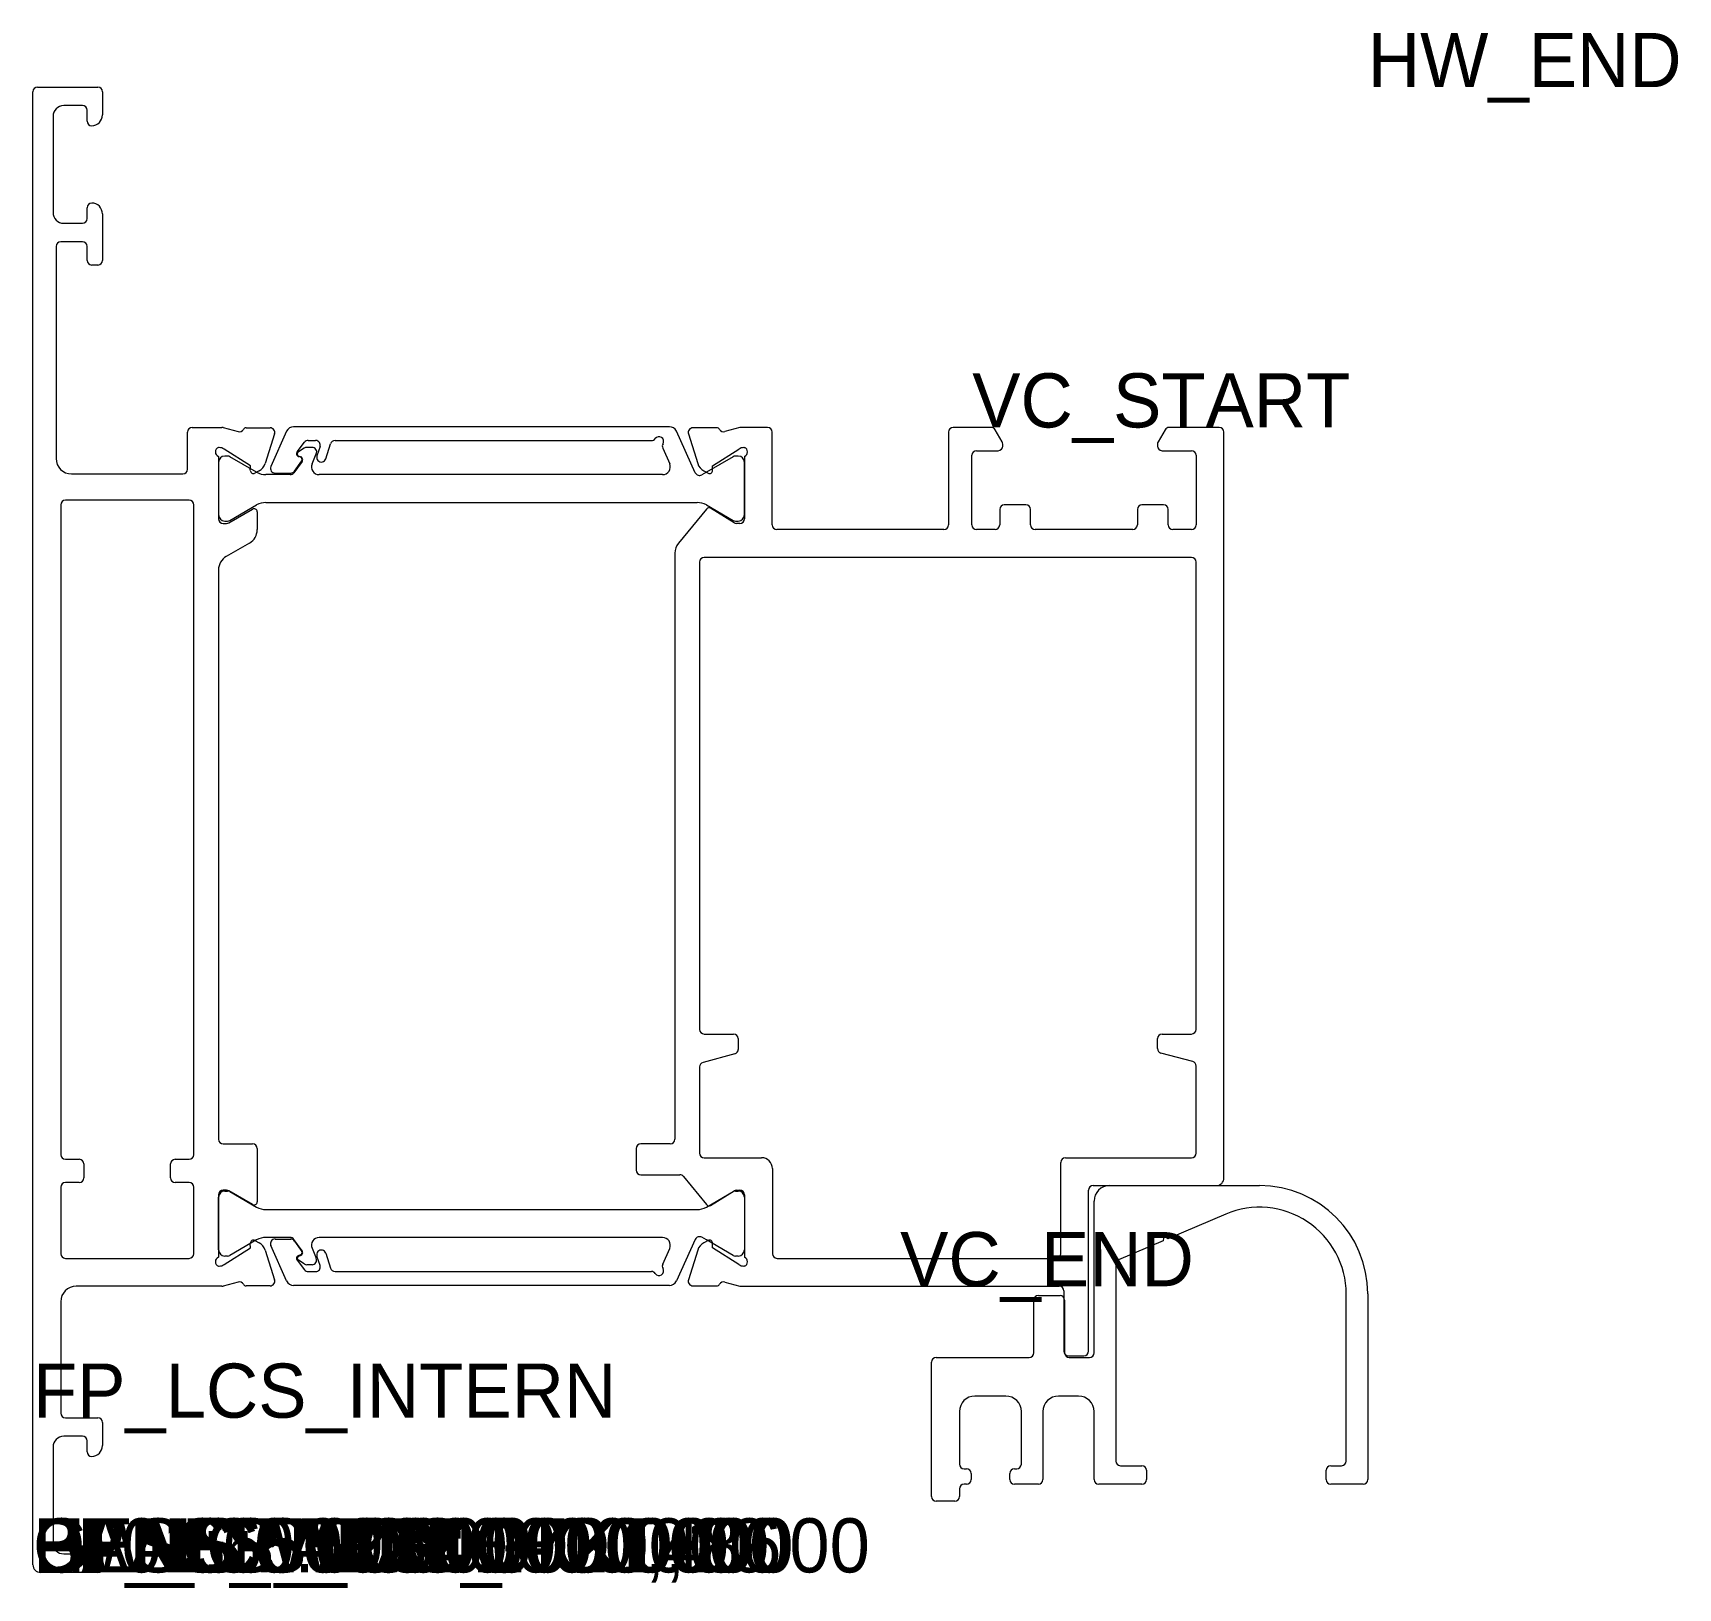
# Model space of a CAD drawing. Header units: metres. Extents: x 0 to 106, y -1 to 99.
import ezdxf

# ---------------------------------------------------------------- set-up
doc = ezdxf.new("R2010")
doc.units = ezdxf.units.M

msp = doc.modelspace()

# ---------------------------------------------------------------- linework, layer by layer
for p, q in [((0.3, 95.999972), (4.2, 95.999972)), ((0, 0.5), (0, 95.699972)), ((3.2, 94.799972), (2, 94.799972)), ((4.5, 95.699972), (4.5, 94.199972)), ((1.3, 94.099972), (1.3, 87.899972)), ((3.5, 93.799972), (3.5, 94.499972)), ((3.5, 87.499972), (3.5, 88.199972)), ((4.5, 87.799972), (4.5, 84.799972)), ((2, 87.199972), (3.2, 87.199972)), ((1.5, 85.699972), (1.5, 71.999972)), ((3.2, 85.999972), (1.8, 85.999972)), ((3.5, 84.799972), (3.5, 85.699972)), ((4.2, 84.499972), (3.8, 84.499972)), ((10, 71.299972), (10, 73.699972)), ((10.3, 73.999972), (12.222315, 73.999972)), ((12.298779, 73.990064), (12.222315, 73.999972)), ((12.298779, 73.990064), (13.260982, 73.736441)), ((13.786712, 73.975487), (15.337806, 73.975487)), ((15.624075, 73.585766), (15.022111, 71.665097)), ((16.398536, 73.753357), (15.38257, 71.47146)), ((41.145242, 74.049978), (16.855309, 74.049989)), ((42.819237, 71.074202), (41.598882, 73.76024)), ((42.376181, 73.585766), (42.978146, 71.665097)), ((44.213545, 73.975487), (42.662451, 73.975487)), ((45.701478, 73.990064), (44.739274, 73.736441)), ((45.777942, 73.999972), (45.701478, 73.990064)), ((47.500257, 73.999972), (45.777942, 73.999972)), ((47.800257, 67.698861), (47.800257, 73.699972)), ((59.200257, 73.699972), (59.200257, 67.698861)), ((61.949701, 73.999972), (59.500257, 73.999972)), ((62.660064, 73.069587), (62.209509, 73.849972)), ((73.191004, 73.849972), (72.740449, 73.069587)), ((76.700257, 73.999972), (73.450812, 73.999972)), ((77.000257, 25.499944), (77.000257, 73.699972)), ((12.038282, 72.699972), (12, 72.699972)), ((14.06789, 71.522496), (12.359793, 72.606559)), ((17.083245, 72.427395), (17.553506, 73.039748)), ((17.546644, 72.663936), (17.161029, 72.417675)), ((18.046095, 72.71104), (17.708163, 72.711097)), ((17.791264, 73.157025), (18.275459, 73.157308)), ((18.560926, 72.764526), (18.364044, 72.159143)), ((18.934919, 71.974478), (19.246166, 72.941872)), ((19.531749, 73.149989), (39.987388, 73.149978)), ((40.715133, 72.667938), (41.16693, 71.653184)), ((43.932367, 71.522496), (45.640464, 72.606559)), ((45.961975, 72.699972), (46.000257, 72.699972)), ((61.000257, 72.499972), (62.400257, 72.499972)), ((62.700257, 72.799972), (62.700257, 72.919587)), ((72.700257, 72.919587), (72.700257, 72.799972)), ((73.000257, 72.499972), (74.900257, 72.499972)), ((12, 72.134286), (12, 68.099972)), ((12.000098, 71.749828), (12.000098, 68.349828)), ((12.579712, 72.149828), (12.400098, 72.149828)), ((14.460066, 71.110601), (12.729713, 72.109635)), ((14.055793, 71.234074), (14.06789, 71.522496)), ((17.403705, 71.804804), (16.874955, 71.073978)), ((16.908826, 71.183264), (17.375668, 71.849925)), ((17.296977, 72.079313), (17.182963, 72.114451)), ((17.193964, 72.149074), (17.305399, 72.111612)), ((18.047795, 71.644446), (18.322386, 72.294268)), ((45.270837, 72.109624), (43.540484, 71.11059)), ((43.944464, 71.234074), (43.932367, 71.522496)), ((45.600453, 72.149817), (45.420839, 72.149817)), ((46.000257, 72.134286), (46.000257, 68.099972)), ((46.000453, 68.349817), (46.000453, 71.749817)), ((60.700257, 67.698861), (60.700257, 72.199972)), ((75.200257, 72.199972), (75.200257, 67.698861)), ((2.5, 70.999972), (9.7, 70.999972)), ((14.629341, 71.195379), (14.348271, 71.04845)), ((16.631898, 70.949828), (15.060072, 70.949828)), ((15.658395, 71.049444), (16.664848, 71.055352)), ((40.710157, 70.949816), (18.508363, 70.949827)), ((43.540484, 71.11059), (43.242359, 70.938482)), ((43.370915, 71.195379), (43.651986, 71.04845)), ((10.1, 69.299972), (2.1, 69.299972)), ((15.060099, 69.149828), (42.940513, 69.149783)), ((1.8, 68.999972), (1.8, 26.999972)), ((10.4, 26.999972), (10.4, 68.999972)), ((12.669615, 67.840164), (14.2, 68.723732)), ((12.729713, 67.990021), (14.460098, 68.989059)), ((14.5, 68.550527), (14.5, 67.395827)), ((43.547048, 68.729085), (41.734212, 66.518632)), ((43.540512, 68.989014), (45.270838, 67.990009)), ((45.328404, 67.843702), (43.800257, 68.773732)), ((62.500257, 68.700372), (62.500257, 67.698861)), ((64.200257, 69.000372), (62.800257, 69.000372)), ((64.500257, 67.698861), (64.500257, 68.700372)), ((71.400257, 68.700372), (71.400257, 67.698861)), ((73.100257, 69.000372), (71.700257, 69.000372)), ((73.400257, 67.698861), (73.400257, 68.700372)), ((12.3, 67.799972), (12.519615, 67.799972)), ((12.400098, 67.949828), (12.579713, 67.949828)), ((45.420838, 67.949817), (45.600453, 67.949817)), ((45.700257, 67.799972), (45.48437, 67.799972)), ((58.900257, 67.398861), (48.100257, 67.398861)), ((62.200257, 67.398861), (61.000257, 67.398861)), ((71.100257, 67.398861), (64.800257, 67.398861)), ((74.900257, 67.398861), (73.700257, 67.398861)), ((14, 66.529801), (12.5, 65.663776)), ((41.500257, 65.875844), (41.500257, 27.999972)), ((43.100257, 65.298861), (43.100257, 35.098861)), ((74.900257, 65.598861), (43.400257, 65.598861)), ((75.200257, 35.098861), (75.200257, 65.298861)), ((12, 64.797751), (12, 27.999972)), ((43.400257, 34.798861), (45.300257, 34.798861)), ((45.600257, 34.498861), (45.600257, 33.802264)), ((72.700257, 33.855854), (72.700257, 34.498861)), ((73.000257, 34.798861), (74.900257, 34.798861)), ((45.377902, 33.512487), (43.322611, 32.961773)), ((74.977902, 33.015363), (72.922611, 33.566076)), ((43.100257, 32.671995), (43.100257, 27.101083)), ((75.200257, 27.099944), (75.200257, 32.725585)), ((12.3, 27.699972), (14.2, 27.699972)), ((41.200257, 27.699972), (39.300257, 27.699972)), ((2.1, 26.699972), (3, 26.699972)), ((9.2, 26.699972), (10.1, 26.699972)), ((14.5, 27.399972), (14.5, 23.949417)), ((39.000257, 27.399972), (39.000257, 25.999972)), ((43.400257, 26.801083), (47.104916, 26.801083)), ((66.750257, 26.799944), (74.900257, 26.799944)), ((3.3, 26.399972), (3.3, 25.499972)), ((8.9, 25.499972), (8.9, 26.399972)), ((39.300257, 25.699972), (41.830392, 25.699972)), ((42.060206, 25.592808), (43.547048, 23.770859)), ((47.804916, 26.101083), (47.804916, 20.599972)), ((66.450257, 20.599972), (66.450257, 26.499944)), ((1.8, 24.899972), (1.8, 20.6)), ((3, 25.199972), (2.1, 25.199972)), ((10.1, 25.199972), (9.2, 25.199972)), ((10.4, 20.6), (10.4, 24.899972)), ((12.519615, 24.699972), (12.3, 24.699972)), ((12.4, 24.650121), (12.579615, 24.650121)), ((14.2, 23.776211), (12.669615, 24.65978)), ((12.729615, 24.609929), (14.46, 23.610891)), ((43.540414, 23.610936), (45.27074, 24.60994)), ((43.800257, 23.726211), (45.328404, 24.656242)), ((45.42074, 24.650133), (45.600355, 24.650133)), ((45.48437, 24.699972), (45.700257, 24.699972)), ((68.250257, 14.299944), (68.250257, 24.699944)), ((68.550257, 24.999944), (76.500257, 24.999944)), ((69.600514, 24.999944), (79.300514, 24.999944)), ((12, 24.399972), (12, 20.365657)), ((12, 20.850121), (12, 24.250121)), ((15.060002, 23.450121), (42.940416, 23.450167)), ((46.000257, 24.399972), (46.000257, 24.299972)), ((46.000257, 24.299972), (46.000257, 20.365657)), ((46.000355, 24.250133), (46.000355, 20.850133)), ((68.600514, 14.199944), (68.600514, 23.999944)), ((77.112419, 23.154771), (73.381717, 21.571182)), ((14.459969, 21.489348), (12.729616, 20.490315)), ((14.348271, 21.451494), (14.629341, 21.304565)), ((16.6318, 21.650121), (15.059975, 21.650121)), ((15.658297, 21.550505), (16.664751, 21.544598)), ((17.403607, 20.795146), (16.874857, 21.525972)), ((16.908728, 21.416686), (17.37557, 20.750025)), ((40.71006, 21.650134), (18.508266, 21.650123)), ((42.819139, 21.525747), (41.598784, 18.83971)), ((43.540387, 21.48936), (43.242262, 21.661468)), ((43.651986, 21.451494), (43.370915, 21.304565)), ((45.270739, 20.490326), (43.540387, 21.48936)), ((73.062845, 21.435829), (70.183294, 20.213532)), ((73.105061, 21.779657), (73.062845, 21.435829)), ((73.381717, 21.571182), (73.105061, 21.779657)), ((2.1, 20.3), (10.1, 20.3)), ((12.359793, 19.893385), (14.06789, 20.977448)), ((12.579614, 20.450121), (12.4, 20.450121)), ((14.06789, 20.977448), (14.055793, 21.26587)), ((15.022111, 20.834847), (15.624075, 18.914178)), ((16.398439, 18.846592), (15.382473, 21.128489)), ((17.296879, 20.520636), (17.182866, 20.485499)), ((17.193866, 20.450875), (17.305302, 20.488338)), ((18.047697, 20.955503), (18.322288, 20.305681)), ((18.560829, 19.835423), (18.363946, 20.440807)), ((18.934821, 20.625472), (19.246068, 19.658078)), ((40.715035, 19.932012), (41.166833, 20.946766)), ((42.978146, 20.834847), (42.376181, 18.914178)), ((43.932367, 20.977448), (43.944464, 21.26587)), ((45.640464, 19.893385), (43.932367, 20.977448)), ((45.600355, 20.450133), (45.420741, 20.450133)), ((48.104916, 20.299972), (66.150257, 20.299972)), ((12, 19.799972), (12.038282, 19.799972)), ((17.083147, 20.172554), (17.553409, 19.560202)), ((17.546546, 19.936013), (17.160931, 20.182275)), ((18.045998, 19.88891), (17.708065, 19.888853)), ((17.791167, 19.442925), (18.275361, 19.442641)), ((19.531651, 19.44996), (39.98729, 19.449972)), ((46.000257, 19.799972), (45.961975, 19.799972)), ((70.000514, 19.937381), (70.000514, 7.199944)), ((12.222315, 18.499972), (2.8, 18.499972)), ((12.222315, 18.499972), (12.298779, 18.50988)), ((13.260982, 18.763503), (12.298779, 18.50988)), ((15.337806, 18.524457), (13.786712, 18.524457)), ((41.145144, 18.549972), (16.855212, 18.54996)), ((42.662451, 18.524457), (44.213545, 18.524457)), ((44.739274, 18.763503), (45.701478, 18.50988)), ((45.701478, 18.50988), (45.777942, 18.499972)), ((45.777942, 18.499972), (66.350257, 18.499972)), ((66.650257, 18.199972), (66.650257, 14.299944)), ((1.8, 17.499972), (1.8, 10.3)), ((64.700514, 14.199944), (64.700514, 17.599944)), ((65.000514, 17.899944), (66.400514, 17.899944)), ((66.700514, 17.599944), (66.700514, 14.199944)), ((84.900514, 7.199944), (84.900514, 17.999944)), ((86.300514, 17.999944), (86.300514, 5.999944)), ((58.400514, 13.899944), (64.400514, 13.899944)), ((66.950257, 13.999944), (67.950257, 13.999944)), ((67.000514, 13.899944), (68.300514, 13.899944)), ((58.100514, 4.899944), (58.100514, 13.599944)), ((62.900514, 11.399944), (60.900514, 11.399944)), ((67.600514, 11.399944), (66.300514, 11.399944)), ((2.1, 10), (4.2, 10)), ((4.5, 9.7), (4.5, 8.2)), ((59.900514, 10.399944), (59.900514, 6.999944)), ((63.900514, 6.999944), (63.900514, 10.399944)), ((65.300514, 10.399944), (65.300514, 5.999944)), ((68.600514, 5.999944), (68.600514, 10.399944)), ((3.2, 8.8), (2, 8.8)), ((1.3, 8.1), (1.3, 1.9)), ((3.5, 7.8), (3.5, 8.5)), ((60.200514, 6.699944), (60.350514, 6.699944)), ((60.650514, 6.399944), (60.650514, 5.999944)), ((63.150514, 5.999944), (63.150514, 6.399944)), ((63.450514, 6.699944), (63.600514, 6.699944)), ((70.300514, 6.899944), (71.700514, 6.899944)), ((72.000514, 6.599944), (72.000514, 5.999944)), ((83.600514, 5.999944), (83.600514, 6.599944)), ((83.900514, 6.899944), (84.600514, 6.899944)), ((59.900514, 5.399944), (59.900514, 4.899944)), ((60.350514, 5.699944), (60.200514, 5.699944)), ((65.000514, 5.699944), (63.450514, 5.699944)), ((71.700514, 5.699944), (68.900514, 5.699944)), ((86.000514, 5.699944), (83.900514, 5.699944)), ((59.600514, 4.599944), (58.400514, 4.599944)), ((3.5, 1.5), (3.5, 2.2)), ((2, 1.2), (3.2, 1.2)), ((4.5, 1.8), (4.5, 0.3)), ((4.2, 0), (0.5, 0))]:
    msp.add_line(p, q)
for centre, radius, start, end in [((0.3, 95.699972), 0.3, 90, 180), ((4.2, 95.699972), 0.3, 360, 90), ((2, 94.099972), 0.7, 90, 180), ((3.2, 94.499972), 0.3, 360, 90), ((3.8, 93.799972), 0.3, 180, 270), ((3.8, 94.199972), 0.7, 270, 360), ((3.8, 88.199972), 0.3, 90, 180), ((3.8, 87.799972), 0.7, 360, 90), ((2, 87.899972), 0.7, 180, 270), ((3.2, 87.499972), 0.3, 270, 360), ((1.8, 85.699972), 0.3, 90, 180), ((3.2, 85.699972), 0.3, 360, 90), ((3.8, 84.799972), 0.3, 180, 270), ((4.2, 84.799972), 0.3, 270, 360), ((10.3, 73.699972), 0.3, 90, 180), ((13.350703, 74.022711), 0.3, 252.598279, 330.367342), ((13.785309, 73.775492), 0.2, 90, 150.367342), ((15.337806, 73.675487), 0.3, 342.598279, 90), ((16.855309, 73.549989), 0.5, 90, 156), ((40.480732, 73.108494), 0.3, 327.934316, 145.309708), ((41.145241, 73.549978), 0.5, 24.86771, 90), ((42.662451, 73.675487), 0.3, 90, 197.401721), ((44.214947, 73.775492), 0.2, 29.632658, 90), ((44.649554, 74.022711), 0.3, 209.632658, 287.401721), ((47.500257, 73.699972), 0.3, 360, 90), ((59.500257, 73.699972), 0.3, 90, 180), ((61.949701, 73.699972), 0.3, 30, 90), ((73.450812, 73.699972), 0.3, 90, 150), ((76.700257, 73.699972), 0.3, 360, 90), ((12.1, 72.417129), 0.3, 109.471221, 250.528779), ((12.038282, 72.099972), 0.6, 57.598279, 90), ((17.241867, 72.30558), 0.2, 142.477243, 252.871294), ((17.241763, 72.291255), 0.15, 122.563134, 251.418085), ((17.708112, 72.411097), 0.3, 90, 122.563134), ((17.79144, 72.857025), 0.3, 90, 142.477243), ((18.046045, 72.41104), 0.3, 337.092865, 90), ((18.275634, 72.857308), 0.3, 341.984494, 90), ((19.531749, 72.849989), 0.3, 90, 162.165067), ((39.987388, 73.449978), 0.3, 270, 325.309708), ((40.989196, 72.789959), 0.3, 147.934316, 204), ((45.961975, 72.099972), 0.6, 90, 122.401721), ((45.900257, 72.417129), 0.3, 289.471221, 70.528779), ((61.000257, 72.199972), 0.3, 90, 180), ((62.400257, 72.799972), 0.3, 270, 360), ((62.400257, 72.919587), 0.3, 360, 30), ((73.000257, 72.919587), 0.3, 150, 180), ((73.000257, 72.799972), 0.3, 180, 270), ((74.900257, 72.199972), 0.3, 360, 90), ((2.5, 71.999972), 1, 180, 270), ((9.7, 71.299972), 0.3, 270, 360), ((12.400098, 71.749828), 0.4, 90, 180), ((12.579712, 71.849828), 0.3, 59.999655, 90), ((14.258726, 71.904353), 0.8, 297.598279, 342.598279), ((15.656634, 71.349439), 0.3, 156, 270), ((17.252799, 71.935966), 0.15, 324.997646, 72.871294), ((17.241667, 71.922038), 0.2, 324.114388, 71.418085), ((18.508364, 71.449827), 0.5, 157.092865, 270), ((18.649336, 72.06636), 0.3, 161.984494, 342.165067), ((40.710157, 71.449816), 0.5, 270, 24), ((43.741531, 71.904353), 0.8, 197.401721, 242.401721), ((45.420839, 71.849817), 0.3, 90, 120.000345), ((45.600453, 71.749817), 0.4, 360, 90), ((14.255617, 71.225693), 0.2, 180, 297.598279), ((15.060072, 72.149828), 1.2, 239.999655, 270), ((16.631898, 71.249828), 0.3, 270, 324.114388), ((16.663088, 71.355347), 0.3, 270, 324.997646), ((43.092369, 71.198295), 0.3, 204.433855, 299.997915), ((43.744639, 71.225693), 0.2, 242.401721, 360), ((2.1, 68.999972), 0.3, 90, 180), ((10.1, 68.999972), 0.3, 360, 90), ((15.060098, 67.949828), 1.2, 90, 120), ((42.940512, 67.949783), 1.2, 60, 90), ((12.3, 68.099972), 0.3, 180, 270), ((12.400098, 68.349828), 0.4, 180, 270), ((14.3, 68.550527), 0.2, 360, 120), ((43.700257, 68.600527), 0.2, 60, 140), ((45.600453, 68.349817), 0.4, 270, 360), ((45.700257, 68.099972), 0.3, 270, 360), ((62.800257, 68.700372), 0.3, 90, 180), ((64.200257, 68.700372), 0.3, 360, 90), ((71.700257, 68.700372), 0.3, 90, 180), ((73.100257, 68.700372), 0.3, 360, 90), ((12.519615, 68.099972), 0.3, 270, 300), ((12.579713, 68.249828), 0.3, 270, 300), ((13.5, 67.395827), 1, 300, 360), ((45.420838, 68.249817), 0.3, 240, 270), ((45.48437, 68.099972), 0.3, 238.675295, 270), ((48.100257, 67.698861), 0.3, 180, 270), ((58.900257, 67.698861), 0.3, 270, 360), ((61.000257, 67.698861), 0.3, 180, 270), ((62.200257, 67.698861), 0.3, 270, 360), ((64.800257, 67.698861), 0.3, 180, 270), ((71.100257, 67.698861), 0.3, 270, 360), ((73.700257, 67.698861), 0.3, 180, 270), ((74.900257, 67.698861), 0.3, 270, 360), ((42.500257, 65.875844), 1, 140, 180), ((13, 64.797751), 1, 120, 180), ((43.400257, 65.298861), 0.3, 90, 180), ((74.900257, 65.298861), 0.3, 360, 90), ((43.400257, 35.098861), 0.3, 180, 270), ((74.900257, 35.098861), 0.3, 270, 360), ((45.300257, 34.498861), 0.3, 360, 90), ((73.000257, 34.498861), 0.3, 90, 180), ((45.300257, 33.802264), 0.3, 285, 360), ((73.000257, 33.855854), 0.3, 180, 255), ((74.900257, 32.725585), 0.3, 360, 75), ((43.400257, 32.671995), 0.3, 105, 180), ((12.3, 27.999972), 0.3, 180, 270), ((14.2, 27.399972), 0.3, 360, 90), ((39.300257, 27.399972), 0.3, 90, 180), ((41.200257, 27.999972), 0.3, 270, 360), ((2.1, 26.999972), 0.3, 180, 270), ((3, 26.399972), 0.3, 360, 90), ((9.2, 26.399972), 0.3, 90, 180), ((10.1, 26.999972), 0.3, 270, 360), ((43.400257, 27.101083), 0.3, 180, 270), ((47.104916, 26.101083), 0.7, 360, 90), ((66.750257, 26.499944), 0.3, 90, 180), ((74.900257, 27.099944), 0.3, 270, 360), ((39.300257, 25.999972), 0.3, 180, 270), ((41.830392, 25.399972), 0.3, 40, 90), ((2.1, 24.899972), 0.3, 90, 180), ((3, 25.499972), 0.3, 270, 360), ((9.2, 25.499972), 0.3, 180, 270), ((10.1, 24.899972), 0.3, 360, 90), ((12.3, 24.399972), 0.3, 90, 180), ((12.4, 24.250121), 0.4, 90, 180), ((12.519615, 24.399972), 0.3, 60, 90), ((12.579615, 24.350121), 0.3, 60, 90), ((45.42074, 24.350133), 0.3, 90, 120), ((45.48437, 24.399972), 0.3, 90, 121.324705), ((45.600355, 24.250133), 0.4, 360, 90), ((45.700257, 24.399972), 0.3, 360, 90), ((68.550257, 24.699944), 0.3, 90, 180), ((69.600514, 23.999944), 1, 90, 180), ((76.500257, 25.499944), 0.5, 270, 360), ((79.300514, 17.999944), 7, 360, 90), ((14.3, 23.949417), 0.2, 240, 360), ((15.06, 24.650121), 1.2, 240, 270), ((42.940414, 24.650167), 1.2, 270, 300), ((43.700257, 23.899417), 0.2, 220, 300), ((79.300514, 17.999944), 5.6, 360, 113), ((14.255617, 21.274251), 0.2, 62.401721, 180), ((15.059975, 20.450121), 1.2, 90, 120.000345), ((14.258726, 20.595591), 0.8, 17.401721, 62.401721), ((15.656536, 21.25051), 0.3, 90, 204), ((16.6318, 21.350121), 0.3, 35.885612, 90), ((16.66299, 21.244603), 0.3, 35.002354, 90), ((18.508266, 21.150123), 0.5, 90, 202.907135), ((40.71006, 21.150134), 0.5, 336, 90), ((43.092271, 21.401655), 0.3, 60.002085, 155.566145), ((43.741531, 20.595591), 0.8, 117.598279, 162.598279), ((43.744639, 21.274251), 0.2, 360, 117.598279), ((2.1, 20.6), 0.3, 180, 270), ((10.1, 20.6), 0.3, 270, 360), ((12.1, 20.082815), 0.3, 109.471221, 250.528779), ((12.4, 20.850121), 0.4, 180, 270), ((12.579614, 20.750121), 0.3, 270, 300.000345), ((17.241769, 20.29437), 0.2, 107.128706, 217.522757), ((17.241665, 20.308695), 0.15, 108.581915, 237.436866), ((17.252701, 20.663983), 0.15, 287.128706, 35.002354), ((17.24157, 20.677912), 0.2, 288.581915, 35.885612), ((18.045947, 20.18891), 0.3, 270, 22.907135), ((18.649238, 20.533589), 0.3, 17.834933, 198.015506), ((45.420741, 20.750133), 0.3, 239.999655, 270), ((45.600355, 20.850133), 0.4, 270, 360), ((45.900257, 20.082815), 0.3, 289.471221, 70.528779), ((48.104916, 20.599972), 0.3, 180, 270), ((66.150257, 20.599972), 0.3, 270, 360), ((70.300514, 19.937381), 0.3, 113.000001, 180), ((12.038282, 20.399972), 0.6, 270, 302.401721), ((17.708015, 20.188853), 0.3, 237.436866, 270), ((17.791342, 19.742924), 0.3, 217.522757, 270), ((18.275537, 19.742641), 0.3, 270, 18.015506), ((19.531651, 19.74996), 0.3, 197.834933, 270), ((39.98729, 19.149972), 0.3, 34.690292, 90), ((40.480635, 19.491456), 0.3, 214.690292, 32.065684), ((40.989099, 19.809991), 0.3, 156, 212.065684), ((45.961975, 20.399972), 0.6, 237.598279, 270), ((2.8, 17.499972), 1, 90, 180), ((13.350703, 18.477233), 0.3, 29.632658, 107.401721), ((13.785309, 18.724452), 0.2, 209.632658, 270), ((15.337806, 18.824457), 0.3, 270, 17.401721), ((16.855211, 19.04996), 0.5, 204, 270), ((41.145144, 19.049972), 0.5, 270, 335.13229), ((42.662451, 18.824457), 0.3, 162.598279, 270), ((44.214947, 18.724452), 0.2, 270, 330.367342), ((44.649554, 18.477233), 0.3, 72.598279, 150.367342), ((66.350257, 18.199972), 0.3, 360, 90), ((65.000514, 17.599944), 0.3, 90, 180), ((66.400514, 17.599944), 0.3, 360, 90), ((58.400514, 13.599944), 0.3, 90, 180), ((64.400514, 14.199944), 0.3, 270, 360), ((66.950257, 14.299944), 0.3, 180, 270), ((67.000514, 14.199944), 0.3, 180, 270), ((67.950257, 14.299944), 0.3, 270, 360), ((68.300514, 14.199944), 0.3, 270, 360), ((60.900514, 10.399944), 1, 90, 180), ((62.900514, 10.399944), 1, 360, 90), ((66.300514, 10.399944), 1, 90, 180), ((67.600514, 10.399944), 1, 360, 90), ((2.1, 10.3), 0.3, 180, 270), ((4.2, 9.7), 0.3, 360, 90), ((2, 8.1), 0.7, 90, 180), ((3.2, 8.5), 0.3, 360, 90), ((3.8, 7.8), 0.3, 180, 270), ((3.8, 8.2), 0.7, 270, 360), ((60.200514, 6.999944), 0.3, 180, 270), ((60.350514, 6.399944), 0.3, 360, 90), ((63.450514, 6.399944), 0.3, 90, 180), ((63.600514, 6.999944), 0.3, 270, 360), ((70.300514, 7.199944), 0.3, 180, 270), ((71.700514, 6.599944), 0.3, 360, 90), ((83.900514, 6.599944), 0.3, 90, 180), ((84.600514, 7.199944), 0.3, 270, 360), ((60.200514, 5.399944), 0.3, 90, 180), ((60.350514, 5.999944), 0.3, 270, 360), ((63.450514, 5.999944), 0.3, 180, 270), ((65.000514, 5.999944), 0.3, 270, 360), ((68.900514, 5.999944), 0.3, 180, 270), ((71.700514, 5.999944), 0.3, 270, 360), ((83.900514, 5.999944), 0.3, 180, 270), ((86.000514, 5.999944), 0.3, 270, 360), ((58.400514, 4.899944), 0.3, 180, 270), ((59.600514, 4.899944), 0.3, 270, 360), ((3.8, 2.2), 0.3, 90, 180), ((3.8, 1.8), 0.7, 360, 90), ((2, 1.9), 0.7, 180, 270), ((3.2, 1.5), 0.3, 270, 360), ((0.5, 0.5), 0.5, 180, 270), ((4.2, 0.3), 0.3, 270, 360)]:
    msp.add_arc(centre, radius, start, end)

# ---------------------------------------------------------------- texts
for tag, p in [('HW_END', (86.300514, 95.999972)), ('VC_START', (60.724979, 73.999972)), ('VC_END', (56.064099, 18.499972)), ('FP_LCS_INTERN', (0, 10)), ('GLASS_MIN:0.000000', (0, 0)), ('GLASS_MAX:0.000000', (0, 0)), ('DENS:0.000000', (0, 0)), ('DESC:U52340 - K1486', (0, 0)), ('BL01:6500.000000,,1', (0, 0)), ('HW_START', (0, 0)), ('FP_LCS_ORIG', (0, 0)), ('PANE_WIDTH:72.000000', (0, 0)), ('FP_LCS_HOT', (10, 0))]:
    msp.add_attdef(tag, p, '', height=3.5)

doc.saveas('drawing.dxf')
